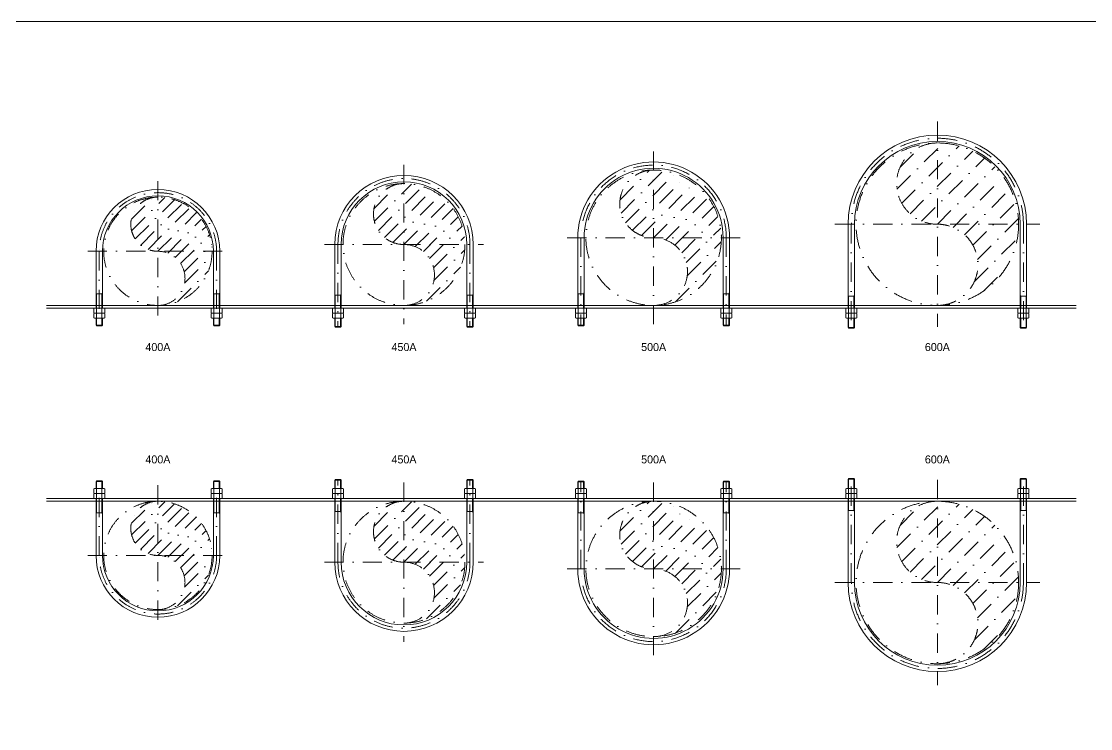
# Model space of a CAD drawing. Extents: x 0 to 90799, y 0 to 77868.
# Drawn here: x 22320 to 26329, y 9974 to 12628 of the extents above; entities that cross this region are included whole.
import ezdxf
from ezdxf.enums import TextEntityAlignment as Align

# ---------------------------------------------------------------- set-up
doc = ezdxf.new("R2010")
doc.units = 0
doc.header["$LTSCALE"] = 30
doc.header["$MEASUREMENT"] = 0
doc.linetypes.add('DGN Style 4', pattern=[4.8, 2.4, -1.2, 0, -1.2])
for name, color, linetype, lineweight in [('L(c)', 1, 'DGN Style 4', 5), ('L(line)', 7, 'Continuous', 5), ('L(txt)', 2, 'Continuous', 13), ('m_a1', 6, 'Continuous', 5)]:
    doc.layers.add(name, color=color, linetype=linetype, lineweight=lineweight)
doc.styles.add('Style-ENGINEERING', font='ENGINEERING.shx')

# ---------------------------------------------------------------- blocks, each defined once
blk = doc.blocks.new('*U1413')
for p, q in [((-232, 24), (-232, -189.2)), ((-208, 24), (-208, -189.2)), ((208, 24), (208, -189.2)), ((232, 24), (232, -189.2)), ((-230, -136), (-232, -133)), ((-208, -136), (-232, -136)), ((-230, -136), (-230, -189.2)), ((-210, -136), (-208, -133)), ((-210, -136), (-210, -189.2)), ((210, -136), (208, -133)), ((208, -136), (232, -136)), ((210, -136), (210, -189.2)), ((230, -136), (232, -133)), ((230, -136), (230, -189.2)), ((-240.8, -206.7), (-240.8, -190.7)), ((-235.6, -189.2), (-204.4, -189.2)), ((-230.4, -206.7), (-230.4, -190.7)), ((-209.6, -206.7), (-209.6, -190.7)), ((-199.2, -206.7), (-199.2, -190.7)), ((199.2, -206.7), (199.2, -190.7)), ((235.6, -189.2), (204.4, -189.2)), ((209.6, -206.7), (209.6, -190.7)), ((230.4, -206.7), (230.4, -190.7)), ((240.8, -206.7), (240.8, -190.7)), ((-240.8, -225.7), (-240.8, -209.7)), ((-235.6, -208.2), (-204.4, -208.2)), ((-235.6, -208.2), (-204.4, -208.2)), ((-235.6, -227.2), (-204.4, -227.2)), ((-232, -227.2), (-232, -253.5)), ((-230.4, -225.7), (-230.4, -209.7)), ((-230, -227.2), (-230, -256)), ((-210, -227.2), (-210, -256)), ((-209.6, -225.7), (-209.6, -209.7)), ((-208, -227.2), (-208, -253.5)), ((-199.2, -225.7), (-199.2, -209.7)), ((199.2, -225.7), (199.2, -209.7)), ((235.6, -208.2), (204.4, -208.2)), ((235.6, -208.2), (204.4, -208.2)), ((235.6, -227.2), (204.4, -227.2)), ((208, -227.2), (208, -253.5)), ((209.6, -225.7), (209.6, -209.7)), ((210, -227.2), (210, -256)), ((230, -227.2), (230, -256)), ((230.4, -225.7), (230.4, -209.7)), ((232, -227.2), (232, -253.5)), ((240.8, -225.7), (240.8, -209.7)), ((-208, -253.5), (-232, -253.5)), ((-230, -256), (-232, -253.5)), ((-210, -256), (-230, -256)), ((-210, -256), (-208, -253.5)), ((208, -253.5), (232, -253.5)), ((210, -256), (208, -253.5)), ((210, -256), (230, -256)), ((230, -256), (232, -253.5))]:
    blk.add_line(p, q)
for centre, radius, start, end in [((0, 24), 232, 0, 180), ((0, 24), 208, 0, 180), ((-235.6, -199), 9.75, 57.7958, 122.2042), ((-220, -226), 36.7, 73.5736, 106.4264), ((-204.4, -199), 9.75, 57.7958, 122.2042), ((204.4, -199), 9.75, 57.7958, 122.2042), ((220, -226), 36.7, 73.5736, 106.4264), ((235.6, -199), 9.75, 57.7958, 122.2042), ((-235.6, -198.5), 9.75, 237.7958, 302.2042), ((-235.6, -218), 9.75, 57.7958, 122.2042), ((-235.6, -217.5), 9.75, 237.7958, 302.2042), ((-220, -171.5), 36.7, 253.5736, 286.4264), ((-220, -245), 36.7, 73.5736, 106.4264), ((-220, -190.5), 36.7, 253.5736, 286.4264), ((-204.4, -198.5), 9.75, 237.7958, 302.2042), ((-204.4, -218), 9.75, 57.7958, 122.2042), ((-204.4, -217.5), 9.75, 237.7958, 302.2042), ((204.4, -198.5), 9.75, 237.7958, 302.2042), ((204.4, -218), 9.75, 57.7958, 122.2042), ((204.4, -217.5), 9.75, 237.7958, 302.2042), ((220, -171.5), 36.7, 253.5736, 286.4264), ((220, -245), 36.7, 73.5736, 106.4264), ((220, -190.5), 36.7, 253.5736, 286.4264), ((235.6, -198.5), 9.75, 237.7958, 302.2042), ((235.6, -218), 9.75, 57.7958, 122.2042), ((235.6, -217.5), 9.75, 237.7958, 302.2042)]:
    blk.add_arc(centre, radius, start, end)
blk = doc.blocks.new('*U1412')
at = {"layer": 'L(c)'}
for p, q in [((-220, 24), (-220, -256)), ((220, 24), (220, -256))]:
    blk.add_line(p, q, dxfattribs=at)
blk.add_arc((0, 24), 220, 0, 180, dxfattribs=at)
at = {"layer": 'm_a1'}
blk.add_blockref('*U1413', (0, 0), dxfattribs=at)
blk = doc.blocks.new('*U1415')
for p, q in [((-151.3, 113), (-68.7, 195.5)), ((-149.8, 70.7), (-25.1, 195.4)), ((-136.4, 40.1), (10.8, 187.4)), ((-115.8, 17), (41.8, 174.5)), ((-88.1, 0.8), (68.9, 157.8)), ((-51.2, -6.2), (92.5, 137.5)), ((-14.3, -13.1), (112.7, 113.9)), ((13.3, -29.3), (129.5, 86.8)), ((34, -52.4), (142.3, 55.8)), ((47.3, -83), (150.3, 20)), ((48.9, -125.3), (151.3, -22.8)), ((22.4, -195.5), (138.2, -79.8))]:
    blk.add_line(p, q)
blk = doc.blocks.new('*U1414')
blk.add_circle((0, 0), 203.2)
for centre, start, end in [((0, 101.6), 89.9989, 270.0011), ((0, -101.6), 270.0011, 89.9989)]:
    blk.add_arc(centre, 101.6, start, end)
blk.add_blockref('*U1415', (51.2, 6.2))
blk = doc.blocks.new('*U1411')
at = {"layer": 'L(c)'}
for p, q in [((0, 271.6), (0, -254.8)), ((-263.2, 8.4), (263.2, 8.4))]:
    blk.add_line(p, q, dxfattribs=at)
blk.add_blockref('*U1414', (0, 8.4))
at = {"layer": 'm_a1'}
blk.add_blockref('*U1412', (0, -15.6), dxfattribs=at)
blk = doc.blocks.new('*U1418')
for p, q in [((-259.5, 25.2), (-259.5, -213.4)), ((-235.5, 25.2), (-235.5, -213.4)), ((235.5, 25.2), (235.5, -213.4)), ((259.5, 25.2), (259.5, -213.4)), ((-257.5, -164.8), (-259.5, -161.8)), ((-235.5, -164.8), (-259.5, -164.8)), ((-257.5, -164.8), (-257.5, -213.4)), ((-237.5, -164.8), (-235.5, -161.8)), ((-237.5, -164.8), (-237.5, -213.4)), ((237.5, -164.8), (235.5, -161.8)), ((235.5, -164.8), (259.5, -164.8)), ((237.5, -164.8), (237.5, -213.4)), ((257.5, -164.8), (259.5, -161.8)), ((257.5, -164.8), (257.5, -213.4)), ((-268.3, -230.9), (-268.3, -214.9)), ((-268.3, -249.9), (-268.3, -233.9)), ((-263.1, -213.4), (-231.9, -213.4)), ((-263.1, -232.4), (-231.9, -232.4)), ((-263.1, -232.4), (-231.9, -232.4)), ((-257.9, -230.9), (-257.9, -214.9)), ((-257.9, -249.9), (-257.9, -233.9)), ((-237.1, -230.9), (-237.1, -214.9)), ((-237.1, -249.9), (-237.1, -233.9)), ((-226.7, -230.9), (-226.7, -214.9)), ((-226.7, -249.9), (-226.7, -233.9)), ((226.7, -230.9), (226.7, -214.9)), ((226.7, -249.9), (226.7, -233.9)), ((263.1, -213.4), (231.9, -213.4)), ((263.1, -232.4), (231.9, -232.4)), ((263.1, -232.4), (231.9, -232.4)), ((237.1, -230.9), (237.1, -214.9)), ((237.1, -249.9), (237.1, -233.9)), ((257.9, -230.9), (257.9, -214.9)), ((257.9, -249.9), (257.9, -233.9)), ((268.3, -230.9), (268.3, -214.9)), ((268.3, -249.9), (268.3, -233.9)), ((-263.1, -251.4), (-231.9, -251.4)), ((-259.5, -251.4), (-259.5, -282.3)), ((-257.5, -251.4), (-257.5, -284.8)), ((-237.5, -251.4), (-237.5, -284.8)), ((-235.5, -251.4), (-235.5, -282.3)), ((263.1, -251.4), (231.9, -251.4)), ((235.5, -251.4), (235.5, -282.3)), ((237.5, -251.4), (237.5, -284.8)), ((257.5, -251.4), (257.5, -284.8)), ((259.5, -251.4), (259.5, -282.3)), ((-235.5, -282.3), (-259.5, -282.3)), ((-257.5, -284.8), (-259.5, -282.3)), ((-237.5, -284.8), (-257.5, -284.8)), ((-237.5, -284.8), (-235.5, -282.3)), ((235.5, -282.3), (259.5, -282.3)), ((237.5, -284.8), (235.5, -282.3)), ((237.5, -284.8), (257.5, -284.8)), ((257.5, -284.8), (259.5, -282.3))]:
    blk.add_line(p, q)
for centre, radius, start, end in [((0, 25.2), 259.5, 0, 180), ((0, 25.2), 235.5, 0, 180), ((-263.1, -223.1), 9.75, 57.7958, 122.2042), ((-263.1, -222.6), 9.75, 237.7958, 302.2042), ((-263.1, -242.1), 9.75, 57.7958, 122.2042), ((-247.5, -250.1), 36.7, 73.5736, 106.4264), ((-247.5, -195.6), 36.7, 253.5736, 286.4264), ((-247.5, -269.1), 36.7, 73.5736, 106.4264), ((-231.9, -223.1), 9.75, 57.7958, 122.2042), ((-231.9, -222.6), 9.75, 237.7958, 302.2042), ((-231.9, -242.1), 9.75, 57.7958, 122.2042), ((231.9, -223.1), 9.75, 57.7958, 122.2042), ((231.9, -222.6), 9.75, 237.7958, 302.2042), ((231.9, -242.1), 9.75, 57.7958, 122.2042), ((247.5, -250.1), 36.7, 73.5736, 106.4264), ((247.5, -195.6), 36.7, 253.5736, 286.4264), ((247.5, -269.1), 36.7, 73.5736, 106.4264), ((263.1, -223.1), 9.75, 57.7958, 122.2042), ((263.1, -222.6), 9.75, 237.7958, 302.2042), ((263.1, -242.1), 9.75, 57.7958, 122.2042), ((-263.1, -241.6), 9.75, 237.7958, 302.2042), ((-247.5, -214.6), 36.7, 253.5736, 286.4264), ((-231.9, -241.6), 9.75, 237.7958, 302.2042), ((231.9, -241.6), 9.75, 237.7958, 302.2042), ((247.5, -214.6), 36.7, 253.5736, 286.4264), ((263.1, -241.6), 9.75, 237.7958, 302.2042)]:
    blk.add_arc(centre, radius, start, end)
blk = doc.blocks.new('*U1417')
at = {"layer": 'L(c)'}
for p, q in [((-247.5, 25.2), (-247.5, -284.8)), ((247.5, 25.2), (247.5, -284.8))]:
    blk.add_line(p, q, dxfattribs=at)
blk.add_arc((0, 25.2), 247.5, 0, 180, dxfattribs=at)
at = {"layer": 'm_a1'}
blk.add_blockref('*U1418', (0, 0), dxfattribs=at)
blk = doc.blocks.new('*U1420')
for p, q in [((-170.1, 127.9), (-78.5, 219.5)), ((-168.7, 79.8), (-28.9, 219.6)), ((-153.8, 45.2), (11.7, 210.6)), ((-130.5, 19), (46.7, 196.2)), ((-99.3, 0.6), (77.3, 177.3)), ((-57.7, -7.2), (104, 154.4)), ((-16, -15.1), (126.8, 127.8)), ((15.1, -33.4), (145.7, 97.2)), ((38.4, -59.6), (160.2, 62.1)), ((53.3, -94.2), (169.1, 21.6)), ((54.7, -142.3), (170.1, -27)), ((27, -219.6), (154.7, -91.8))]:
    blk.add_line(p, q)
blk = doc.blocks.new('*U1419')
blk.add_circle((0, 0), 228.6)
for centre, start, end in [((0, 114.3), 89.9989, 270.0011), ((0, -114.3), 270.0011, 89.9989)]:
    blk.add_arc(centre, 114.3, start, end)
blk.add_blockref('*U1420', (57.7, 7.2))
blk = doc.blocks.new('*U1416')
at = {"layer": 'L(c)'}
for p, q in [((0, 304.3), (0, -292.9)), ((-298.6, 5.7), (298.6, 5.7))]:
    blk.add_line(p, q, dxfattribs=at)
blk.add_blockref('*U1419', (0, 5.7))
at = {"layer": 'm_a1'}
blk.add_blockref('*U1417', (0, -19.5), dxfattribs=at)
blk = doc.blocks.new('*U1423')
for p, q in [((-284.5, 22.7), (-284.5, -241.3)), ((-260.5, 22.7), (-260.5, -241.3)), ((260.5, 22.7), (260.5, -241.3)), ((284.5, 22.7), (284.5, -241.3)), ((-282.5, -187.3), (-284.5, -184.3)), ((-260.5, -187.3), (-284.5, -187.3)), ((-282.5, -187.3), (-282.5, -241.3)), ((-262.5, -187.3), (-260.5, -184.3)), ((-262.5, -187.3), (-262.5, -241.3)), ((262.5, -187.3), (260.5, -184.3)), ((260.5, -187.3), (284.5, -187.3)), ((262.5, -187.3), (262.5, -241.3)), ((282.5, -187.3), (284.5, -184.3)), ((282.5, -187.3), (282.5, -241.3)), ((-293.3, -258.8), (-293.3, -242.8)), ((-293.3, -277.8), (-293.3, -261.8)), ((-288.1, -241.3), (-256.9, -241.3)), ((-288.1, -260.3), (-256.9, -260.3)), ((-288.1, -260.3), (-256.9, -260.3)), ((-288.1, -279.3), (-256.9, -279.3)), ((-284.5, -279.3), (-284.5, -304.8)), ((-282.9, -258.8), (-282.9, -242.8)), ((-282.9, -277.8), (-282.9, -261.8)), ((-282.5, -279.3), (-282.5, -307.3)), ((-262.5, -279.3), (-262.5, -307.3)), ((-262.1, -258.8), (-262.1, -242.8)), ((-262.1, -277.8), (-262.1, -261.8)), ((-260.5, -279.3), (-260.5, -304.8)), ((-251.7, -258.8), (-251.7, -242.8)), ((-251.7, -277.8), (-251.7, -261.8)), ((251.7, -258.8), (251.7, -242.8)), ((251.7, -277.8), (251.7, -261.8)), ((288.1, -241.3), (256.9, -241.3)), ((288.1, -260.3), (256.9, -260.3)), ((288.1, -260.3), (256.9, -260.3)), ((288.1, -279.3), (256.9, -279.3)), ((260.5, -279.3), (260.5, -304.8)), ((262.1, -258.8), (262.1, -242.8)), ((262.1, -277.8), (262.1, -261.8)), ((262.5, -279.3), (262.5, -307.3)), ((282.5, -279.3), (282.5, -307.3)), ((282.9, -258.8), (282.9, -242.8)), ((282.9, -277.8), (282.9, -261.8)), ((284.5, -279.3), (284.5, -304.8)), ((293.3, -258.8), (293.3, -242.8)), ((293.3, -277.8), (293.3, -261.8)), ((-260.5, -304.8), (-284.5, -304.8)), ((-282.5, -307.3), (-284.5, -304.8)), ((-262.5, -307.3), (-282.5, -307.3)), ((-262.5, -307.3), (-260.5, -304.8)), ((260.5, -304.8), (284.5, -304.8)), ((262.5, -307.3), (260.5, -304.8)), ((262.5, -307.3), (282.5, -307.3)), ((282.5, -307.3), (284.5, -304.8))]:
    blk.add_line(p, q)
for centre, radius, start, end in [((0, 22.7), 284.5, 359.9984, 180), ((0, 22.7), 260.5, 359.9984, 180), ((-288.1, -251), 9.75, 57.7958, 122.2042), ((-288.1, -250.5), 9.75, 237.7958, 302.2042), ((-288.1, -270), 9.75, 57.7958, 122.2042), ((-288.1, -269.5), 9.75, 237.7958, 302.2042), ((-272.5, -278), 36.7, 73.5736, 106.4264), ((-272.5, -223.5), 36.7, 253.5736, 286.4264), ((-272.5, -297), 36.7, 73.5736, 106.4264), ((-272.5, -242.5), 36.7, 253.5736, 286.4264), ((-256.9, -251), 9.75, 57.7958, 122.2042), ((-256.9, -250.5), 9.75, 237.7958, 302.2042), ((-256.9, -270), 9.75, 57.7958, 122.2042), ((-256.9, -269.5), 9.75, 237.7958, 302.2042), ((256.9, -251), 9.75, 57.7958, 122.2042), ((256.9, -250.5), 9.75, 237.7958, 302.2042), ((256.9, -270), 9.75, 57.7958, 122.2042), ((256.9, -269.5), 9.75, 237.7958, 302.2042), ((272.5, -278), 36.7, 73.5736, 106.4264), ((272.5, -223.5), 36.7, 253.5736, 286.4264), ((272.5, -297), 36.7, 73.5736, 106.4264), ((272.5, -242.5), 36.7, 253.5736, 286.4264), ((288.1, -251), 9.75, 57.7958, 122.2042), ((288.1, -250.5), 9.75, 237.7958, 302.2042), ((288.1, -270), 9.75, 57.7958, 122.2042), ((288.1, -269.5), 9.75, 237.7958, 302.2042)]:
    blk.add_arc(centre, radius, start, end)
blk = doc.blocks.new('*U1422')
at = {"layer": 'L(c)'}
for p, q in [((-272.5, 22.7), (-272.5, -307.3)), ((272.5, 22.7), (272.5, -307.3))]:
    blk.add_line(p, q, dxfattribs=at)
blk.add_arc((0, 22.7), 272.5, 359.9984, 180, dxfattribs=at)
at = {"layer": 'm_a1'}
blk.add_blockref('*U1423', (0, 0), dxfattribs=at)
blk = doc.blocks.new('*U1425')
for p, q in [((-189.8, 136.3), (-79.4, 246.7)), ((-186, 86.4), (-27.3, 245.1)), ((-169, 49.6), (16.1, 234.8)), ((-143.3, 21.6), (53.9, 218.8)), ((-109.1, 2.1), (87, 198.1)), ((-63.8, -6.3), (115.9, 173.3)), ((-18.4, -14.7), (140.7, 144.4)), ((15.8, -34.3), (161.4, 111.3)), ((41.5, -62.3), (177.4, 73.6)), ((58.5, -99), (187.6, 30.1)), ((62.3, -149), (189.8, -21.5)), ((18.3, -246.7), (176.6, -88.4))]:
    blk.add_line(p, q)
blk = doc.blocks.new('*U1424')
blk.add_circle((0, 0), 254)
for centre, start, end in [((0, 127), 89.9989, 270.0011), ((0, -127), 270.0011, 89.9989)]:
    blk.add_arc(centre, 127, start, end)
blk.add_blockref('*U1425', (63.8, 6.3))
blk = doc.blocks.new('*U1421')
at = {"layer": 'L(c)'}
for p, q in [((0, 327), (0, -321)), ((-324, 3), (324, 3))]:
    blk.add_line(p, q, dxfattribs=at)
blk.add_blockref('*U1424', (0, 3))
at = {"layer": 'm_a1'}
blk.add_blockref('*U1422', (0, -19.7), dxfattribs=at)
blk = doc.blocks.new('*U1428')
for p, q in [((-334.5, 27.7), (-334.5, -287.1)), ((-310.5, 27.7), (-310.5, -287.1)), ((310.5, 27.7), (310.5, -287.1)), ((334.5, 27.7), (334.5, -287.1)), ((-332.5, -242.3), (-334.5, -239.3)), ((-312.5, -242.3), (-310.5, -239.3)), ((312.5, -242.3), (310.5, -239.3)), ((332.5, -242.3), (334.5, -239.3)), ((-310.5, -242.3), (-334.5, -242.3)), ((-332.5, -242.3), (-332.5, -287.1)), ((-312.5, -242.3), (-312.5, -287.1)), ((310.5, -242.3), (334.5, -242.3)), ((312.5, -242.3), (312.5, -287.1)), ((332.5, -242.3), (332.5, -287.1)), ((-343.3, -304.6), (-343.3, -288.6)), ((-343.3, -323.6), (-343.3, -307.6)), ((-338.1, -287.1), (-306.9, -287.1)), ((-338.1, -306.1), (-306.9, -306.1)), ((-338.1, -306.1), (-306.9, -306.1)), ((-332.9, -304.6), (-332.9, -288.6)), ((-332.9, -323.6), (-332.9, -307.6)), ((-312.1, -304.6), (-312.1, -288.6)), ((-312.1, -323.6), (-312.1, -307.6)), ((-301.7, -304.6), (-301.7, -288.6)), ((-301.7, -323.6), (-301.7, -307.6)), ((301.7, -304.6), (301.7, -288.6)), ((301.7, -323.6), (301.7, -307.6)), ((338.1, -287.1), (306.9, -287.1)), ((338.1, -306.1), (306.9, -306.1)), ((338.1, -306.1), (306.9, -306.1)), ((312.1, -304.6), (312.1, -288.6)), ((312.1, -323.6), (312.1, -307.6)), ((332.9, -304.6), (332.9, -288.6)), ((332.9, -323.6), (332.9, -307.6)), ((343.3, -304.6), (343.3, -288.6)), ((343.3, -323.6), (343.3, -307.6)), ((-338.1, -325.1), (-306.9, -325.1)), ((-334.5, -325.1), (-334.5, -359.8)), ((-310.5, -359.8), (-334.5, -359.8)), ((-332.5, -362.3), (-334.5, -359.8)), ((-332.5, -325.1), (-332.5, -362.3)), ((-312.5, -325.1), (-312.5, -362.3)), ((-312.5, -362.3), (-310.5, -359.8)), ((-310.5, -325.1), (-310.5, -359.8)), ((338.1, -325.1), (306.9, -325.1)), ((310.5, -325.1), (310.5, -359.8)), ((310.5, -359.8), (334.5, -359.8)), ((312.5, -362.3), (310.5, -359.8)), ((312.5, -325.1), (312.5, -362.3)), ((332.5, -325.1), (332.5, -362.3)), ((332.5, -362.3), (334.5, -359.8)), ((334.5, -325.1), (334.5, -359.8)), ((-312.5, -362.3), (-332.5, -362.3)), ((312.5, -362.3), (332.5, -362.3))]:
    blk.add_line(p, q)
for centre, radius, start, end in [((0, 27.7), 334.5, 0, 180), ((0, 27.7), 310.5, 0, 180), ((-338.1, -296.8), 9.75, 57.7958, 122.2042), ((-338.1, -296.3), 9.75, 237.7958, 302.2042), ((-338.1, -315.8), 9.75, 57.7958, 122.2042), ((-322.5, -323.8), 36.7, 73.5736, 106.4264), ((-322.5, -269.3), 36.7, 253.5736, 286.4264), ((-322.5, -342.8), 36.7, 73.5736, 106.4264), ((-306.9, -296.8), 9.75, 57.7958, 122.2042), ((-306.9, -296.3), 9.75, 237.7958, 302.2042), ((-306.9, -315.8), 9.75, 57.7958, 122.2042), ((306.9, -296.8), 9.75, 57.7958, 122.2042), ((306.9, -296.3), 9.75, 237.7958, 302.2042), ((306.9, -315.8), 9.75, 57.7958, 122.2042), ((322.5, -323.8), 36.7, 73.5736, 106.4264), ((322.5, -269.3), 36.7, 253.5736, 286.4264), ((322.5, -342.8), 36.7, 73.5736, 106.4264), ((338.1, -296.8), 9.75, 57.7958, 122.2042), ((338.1, -296.3), 9.75, 237.7958, 302.2042), ((338.1, -315.8), 9.75, 57.7958, 122.2042), ((-338.1, -315.3), 9.75, 237.7958, 302.2042), ((-322.5, -288.3), 36.7, 253.5736, 286.4264), ((-306.9, -315.3), 9.75, 237.7958, 302.2042), ((306.9, -315.3), 9.75, 237.7958, 302.2042), ((322.5, -288.3), 36.7, 253.5736, 286.4264), ((338.1, -315.3), 9.75, 237.7958, 302.2042)]:
    blk.add_arc(centre, radius, start, end)
blk = doc.blocks.new('*U1427')
at = {"layer": 'L(c)'}
for p, q in [((-322.5, 27.7), (-322.5, -362.3)), ((322.5, 27.7), (322.5, -362.3))]:
    blk.add_line(p, q, dxfattribs=at)
blk.add_arc((0, 27.7), 322.5, 0, 180, dxfattribs=at)
at = {"layer": 'm_a1'}
blk.add_blockref('*U1428', (0, 0), dxfattribs=at)
blk = doc.blocks.new('*U1430')
for p, q in [((-227.7, 104.7), (-55.2, 277.1)), ((-216.2, 186.8), (-138, 265)), ((-210, 51.6), (5.2, 266.8)), ((-178.7, 12.2), (56.5, 247.4)), ((-135.4, -15.2), (100.9, 221)), ((-76.4, -26.9), (139.1, 188.6)), ((-17.6, -38.8), (171.6, 150.3)), ((25.7, -66.3), (197.9, 106)), ((56.9, -105.7), (217.3, 54.6)), ((74.5, -158.9), (227.7, -5.7)), ((62.6, -241.5), (223.7, -80.4)), ((97.6, -277.1), (173.8, -200.9))]:
    blk.add_line(p, q)
blk = doc.blocks.new('*U1429')
blk.add_circle((0, 0), 304.8)
for centre, start, end in [((-0.3, 152.4), 89.8883, 270.1117), ((-0.2, -152.4), 270.0573, 89.9427)]:
    blk.add_arc(centre, 152.4, start, end)
blk.add_blockref('*U1430', (76.4, 26.9))
blk = doc.blocks.new('*U1426')
at = {"layer": 'L(c)'}
for p, q in [((0, 387.4), (0, -382.2)), ((-384.8, 2.6), (384.8, 2.6))]:
    blk.add_line(p, q, dxfattribs=at)
blk.add_blockref('*U1429', (0, 2.6))
at = {"layer": 'm_a1'}
blk.add_blockref('*U1427', (0, -25.1), dxfattribs=at)
blk = doc.blocks.new('*U1433')
for p, q in [((-334.5, 27.7), (-334.5, -287.1)), ((-310.5, 27.7), (-310.5, -287.1)), ((310.5, 27.7), (310.5, -287.1)), ((334.5, 27.7), (334.5, -287.1)), ((-332.5, -242.3), (-334.5, -239.3)), ((-312.5, -242.3), (-310.5, -239.3)), ((312.5, -242.3), (310.5, -239.3)), ((332.5, -242.3), (334.5, -239.3)), ((-310.5, -242.3), (-334.5, -242.3)), ((-332.5, -242.3), (-332.5, -287.1)), ((-312.5, -242.3), (-312.5, -287.1)), ((310.5, -242.3), (334.5, -242.3)), ((312.5, -242.3), (312.5, -287.1)), ((332.5, -242.3), (332.5, -287.1)), ((-343.3, -304.6), (-343.3, -288.6)), ((-343.3, -323.6), (-343.3, -307.6)), ((-338.1, -287.1), (-306.9, -287.1)), ((-338.1, -306.1), (-306.9, -306.1)), ((-338.1, -306.1), (-306.9, -306.1)), ((-332.9, -304.6), (-332.9, -288.6)), ((-332.9, -323.6), (-332.9, -307.6)), ((-312.1, -304.6), (-312.1, -288.6)), ((-312.1, -323.6), (-312.1, -307.6)), ((-301.7, -304.6), (-301.7, -288.6)), ((-301.7, -323.6), (-301.7, -307.6)), ((301.7, -304.6), (301.7, -288.6)), ((301.7, -323.6), (301.7, -307.6)), ((338.1, -287.1), (306.9, -287.1)), ((338.1, -306.1), (306.9, -306.1)), ((338.1, -306.1), (306.9, -306.1)), ((312.1, -304.6), (312.1, -288.6)), ((312.1, -323.6), (312.1, -307.6)), ((332.9, -304.6), (332.9, -288.6)), ((332.9, -323.6), (332.9, -307.6)), ((343.3, -304.6), (343.3, -288.6)), ((343.3, -323.6), (343.3, -307.6)), ((-338.1, -325.1), (-306.9, -325.1)), ((-334.5, -325.1), (-334.5, -359.8)), ((-310.5, -359.8), (-334.5, -359.8)), ((-332.5, -362.3), (-334.5, -359.8)), ((-332.5, -325.1), (-332.5, -362.3)), ((-312.5, -325.1), (-312.5, -362.3)), ((-312.5, -362.3), (-310.5, -359.8)), ((-310.5, -325.1), (-310.5, -359.8)), ((338.1, -325.1), (306.9, -325.1)), ((310.5, -325.1), (310.5, -359.8)), ((310.5, -359.8), (334.5, -359.8)), ((312.5, -362.3), (310.5, -359.8)), ((312.5, -325.1), (312.5, -362.3)), ((332.5, -325.1), (332.5, -362.3)), ((332.5, -362.3), (334.5, -359.8)), ((334.5, -325.1), (334.5, -359.8)), ((-312.5, -362.3), (-332.5, -362.3)), ((312.5, -362.3), (332.5, -362.3))]:
    blk.add_line(p, q)
for centre, radius, start, end in [((0, 27.7), 334.5, 0, 180), ((0, 27.7), 310.5, 0, 180), ((-338.1, -296.8), 9.75, 57.7958, 122.2042), ((-338.1, -296.3), 9.75, 237.7958, 302.2042), ((-338.1, -315.8), 9.75, 57.7958, 122.2042), ((-322.5, -323.8), 36.7, 73.5736, 106.4264), ((-322.5, -269.3), 36.7, 253.5736, 286.4264), ((-322.5, -342.8), 36.7, 73.5736, 106.4264), ((-306.9, -296.8), 9.75, 57.7958, 122.2042), ((-306.9, -296.3), 9.75, 237.7958, 302.2042), ((-306.9, -315.8), 9.75, 57.7958, 122.2042), ((306.9, -296.8), 9.75, 57.7958, 122.2042), ((306.9, -296.3), 9.75, 237.7958, 302.2042), ((306.9, -315.8), 9.75, 57.7958, 122.2042), ((322.5, -323.8), 36.7, 73.5736, 106.4264), ((322.5, -269.3), 36.7, 253.5736, 286.4264), ((322.5, -342.8), 36.7, 73.5736, 106.4264), ((338.1, -296.8), 9.75, 57.7958, 122.2042), ((338.1, -296.3), 9.75, 237.7958, 302.2042), ((338.1, -315.8), 9.75, 57.7958, 122.2042), ((-338.1, -315.3), 9.75, 237.7958, 302.2042), ((-322.5, -288.3), 36.7, 253.5736, 286.4264), ((-306.9, -315.3), 9.75, 237.7958, 302.2042), ((306.9, -315.3), 9.75, 237.7958, 302.2042), ((322.5, -288.3), 36.7, 253.5736, 286.4264), ((338.1, -315.3), 9.75, 237.7958, 302.2042)]:
    blk.add_arc(centre, radius, start, end)
blk = doc.blocks.new('*U1432')
at = {"layer": 'L(c)'}
for p, q in [((-322.5, 27.7), (-322.5, -362.3)), ((322.5, 27.7), (322.5, -362.3))]:
    blk.add_line(p, q, dxfattribs=at)
blk.add_arc((0, 27.7), 322.5, 0, 180, dxfattribs=at)
at = {"layer": 'm_a1'}
blk.add_blockref('*U1433', (0, 0), dxfattribs=at)
blk = doc.blocks.new('*U1435')
for p, q in [((-227.7, 104.7), (-55.2, 277.1)), ((-216.2, 186.8), (-138, 265)), ((-210, 51.6), (5.2, 266.8)), ((-178.7, 12.2), (56.5, 247.4)), ((-135.4, -15.2), (100.9, 221)), ((-76.4, -26.9), (139.1, 188.6)), ((-17.6, -38.8), (171.6, 150.3)), ((25.7, -66.3), (197.9, 106)), ((56.9, -105.7), (217.3, 54.6)), ((74.5, -158.9), (227.7, -5.7)), ((62.6, -241.5), (223.7, -80.4)), ((97.6, -277.1), (173.8, -200.9))]:
    blk.add_line(p, q)
blk = doc.blocks.new('*U1434')
blk.add_circle((0, 0), 304.8)
for centre, start, end in [((-0.3, 152.4), 89.8883, 270.1117), ((-0.2, -152.4), 270.0573, 89.9427)]:
    blk.add_arc(centre, 152.4, start, end)
blk.add_blockref('*U1435', (76.4, 26.9))
blk = doc.blocks.new('*U1431')
at = {"layer": 'L(c)'}
for p, q in [((0, 382.2), (0, -387.4)), ((-384.8, -2.6), (384.8, -2.6))]:
    blk.add_line(p, q, dxfattribs=at)
blk.add_blockref('*U1434', (0, -2.6))
at = {"layer": 'm_a1', "extrusion": (0, 0, -1), "rotation": 180}
blk.add_blockref('*U1432', (0, 25.1), dxfattribs=at)
blk = doc.blocks.new('*U1438')
for p, q in [((-284.5, 22.7), (-284.5, -241.3)), ((-260.5, 22.7), (-260.5, -241.3)), ((260.5, 22.7), (260.5, -241.3)), ((284.5, 22.7), (284.5, -241.3)), ((-282.5, -187.3), (-284.5, -184.3)), ((-260.5, -187.3), (-284.5, -187.3)), ((-282.5, -187.3), (-282.5, -241.3)), ((-262.5, -187.3), (-260.5, -184.3)), ((-262.5, -187.3), (-262.5, -241.3)), ((262.5, -187.3), (260.5, -184.3)), ((260.5, -187.3), (284.5, -187.3)), ((262.5, -187.3), (262.5, -241.3)), ((282.5, -187.3), (284.5, -184.3)), ((282.5, -187.3), (282.5, -241.3)), ((-293.3, -258.8), (-293.3, -242.8)), ((-293.3, -277.8), (-293.3, -261.8)), ((-288.1, -241.3), (-256.9, -241.3)), ((-288.1, -260.3), (-256.9, -260.3)), ((-288.1, -260.3), (-256.9, -260.3)), ((-288.1, -279.3), (-256.9, -279.3)), ((-284.5, -279.3), (-284.5, -304.8)), ((-282.9, -258.8), (-282.9, -242.8)), ((-282.9, -277.8), (-282.9, -261.8)), ((-282.5, -279.3), (-282.5, -307.3)), ((-262.5, -279.3), (-262.5, -307.3)), ((-262.1, -258.8), (-262.1, -242.8)), ((-262.1, -277.8), (-262.1, -261.8)), ((-260.5, -279.3), (-260.5, -304.8)), ((-251.7, -258.8), (-251.7, -242.8)), ((-251.7, -277.8), (-251.7, -261.8)), ((251.7, -258.8), (251.7, -242.8)), ((251.7, -277.8), (251.7, -261.8)), ((288.1, -241.3), (256.9, -241.3)), ((288.1, -260.3), (256.9, -260.3)), ((288.1, -260.3), (256.9, -260.3)), ((288.1, -279.3), (256.9, -279.3)), ((260.5, -279.3), (260.5, -304.8)), ((262.1, -258.8), (262.1, -242.8)), ((262.1, -277.8), (262.1, -261.8)), ((262.5, -279.3), (262.5, -307.3)), ((282.5, -279.3), (282.5, -307.3)), ((282.9, -258.8), (282.9, -242.8)), ((282.9, -277.8), (282.9, -261.8)), ((284.5, -279.3), (284.5, -304.8)), ((293.3, -258.8), (293.3, -242.8)), ((293.3, -277.8), (293.3, -261.8)), ((-260.5, -304.8), (-284.5, -304.8)), ((-282.5, -307.3), (-284.5, -304.8)), ((-262.5, -307.3), (-282.5, -307.3)), ((-262.5, -307.3), (-260.5, -304.8)), ((260.5, -304.8), (284.5, -304.8)), ((262.5, -307.3), (260.5, -304.8)), ((262.5, -307.3), (282.5, -307.3)), ((282.5, -307.3), (284.5, -304.8))]:
    blk.add_line(p, q)
for centre, radius, start, end in [((0, 22.7), 284.5, 359.9984, 180), ((0, 22.7), 260.5, 359.9984, 180), ((-288.1, -251), 9.75, 57.7958, 122.2042), ((-288.1, -250.5), 9.75, 237.7958, 302.2042), ((-288.1, -270), 9.75, 57.7958, 122.2042), ((-288.1, -269.5), 9.75, 237.7958, 302.2042), ((-272.5, -278), 36.7, 73.5736, 106.4264), ((-272.5, -223.5), 36.7, 253.5736, 286.4264), ((-272.5, -297), 36.7, 73.5736, 106.4264), ((-272.5, -242.5), 36.7, 253.5736, 286.4264), ((-256.9, -251), 9.75, 57.7958, 122.2042), ((-256.9, -250.5), 9.75, 237.7958, 302.2042), ((-256.9, -270), 9.75, 57.7958, 122.2042), ((-256.9, -269.5), 9.75, 237.7958, 302.2042), ((256.9, -251), 9.75, 57.7958, 122.2042), ((256.9, -250.5), 9.75, 237.7958, 302.2042), ((256.9, -270), 9.75, 57.7958, 122.2042), ((256.9, -269.5), 9.75, 237.7958, 302.2042), ((272.5, -278), 36.7, 73.5736, 106.4264), ((272.5, -223.5), 36.7, 253.5736, 286.4264), ((272.5, -297), 36.7, 73.5736, 106.4264), ((272.5, -242.5), 36.7, 253.5736, 286.4264), ((288.1, -251), 9.75, 57.7958, 122.2042), ((288.1, -250.5), 9.75, 237.7958, 302.2042), ((288.1, -270), 9.75, 57.7958, 122.2042), ((288.1, -269.5), 9.75, 237.7958, 302.2042)]:
    blk.add_arc(centre, radius, start, end)
blk = doc.blocks.new('*U1437')
at = {"layer": 'L(c)'}
for p, q in [((-272.5, 22.7), (-272.5, -307.3)), ((272.5, 22.7), (272.5, -307.3))]:
    blk.add_line(p, q, dxfattribs=at)
blk.add_arc((0, 22.7), 272.5, 359.9984, 180, dxfattribs=at)
at = {"layer": 'm_a1'}
blk.add_blockref('*U1438', (0, 0), dxfattribs=at)
blk = doc.blocks.new('*U1440')
for p, q in [((-189.8, 136.3), (-79.4, 246.7)), ((-186, 86.4), (-27.3, 245.1)), ((-169, 49.6), (16.1, 234.8)), ((-143.3, 21.6), (53.9, 218.8)), ((-109.1, 2.1), (87, 198.1)), ((-63.8, -6.3), (115.9, 173.3)), ((-18.4, -14.7), (140.7, 144.4)), ((15.8, -34.3), (161.4, 111.3)), ((41.5, -62.3), (177.4, 73.6)), ((58.5, -99), (187.6, 30.1)), ((62.3, -149), (189.8, -21.5)), ((18.3, -246.7), (176.6, -88.4))]:
    blk.add_line(p, q)
blk = doc.blocks.new('*U1439')
blk.add_circle((0, 0), 254)
for centre, start, end in [((0, 127), 89.9989, 270.0011), ((0, -127), 270.0011, 89.9989)]:
    blk.add_arc(centre, 127, start, end)
blk.add_blockref('*U1440', (63.8, 6.3))
blk = doc.blocks.new('*U1436')
at = {"layer": 'L(c)'}
for p, q in [((0, 321), (0, -327)), ((-324, -3), (324, -3))]:
    blk.add_line(p, q, dxfattribs=at)
blk.add_blockref('*U1439', (0, -3))
at = {"layer": 'm_a1', "extrusion": (0, 0, -1), "rotation": 180}
blk.add_blockref('*U1437', (0, 19.7), dxfattribs=at)
blk = doc.blocks.new('*U1443')
for p, q in [((-259.5, 25.2), (-259.5, -213.4)), ((-235.5, 25.2), (-235.5, -213.4)), ((235.5, 25.2), (235.5, -213.4)), ((259.5, 25.2), (259.5, -213.4)), ((-257.5, -164.8), (-259.5, -161.8)), ((-235.5, -164.8), (-259.5, -164.8)), ((-257.5, -164.8), (-257.5, -213.4)), ((-237.5, -164.8), (-235.5, -161.8)), ((-237.5, -164.8), (-237.5, -213.4)), ((237.5, -164.8), (235.5, -161.8)), ((235.5, -164.8), (259.5, -164.8)), ((237.5, -164.8), (237.5, -213.4)), ((257.5, -164.8), (259.5, -161.8)), ((257.5, -164.8), (257.5, -213.4)), ((-268.3, -230.9), (-268.3, -214.9)), ((-268.3, -249.9), (-268.3, -233.9)), ((-263.1, -213.4), (-231.9, -213.4)), ((-263.1, -232.4), (-231.9, -232.4)), ((-263.1, -232.4), (-231.9, -232.4)), ((-257.9, -230.9), (-257.9, -214.9)), ((-257.9, -249.9), (-257.9, -233.9)), ((-237.1, -230.9), (-237.1, -214.9)), ((-237.1, -249.9), (-237.1, -233.9)), ((-226.7, -230.9), (-226.7, -214.9)), ((-226.7, -249.9), (-226.7, -233.9)), ((226.7, -230.9), (226.7, -214.9)), ((226.7, -249.9), (226.7, -233.9)), ((263.1, -213.4), (231.9, -213.4)), ((263.1, -232.4), (231.9, -232.4)), ((263.1, -232.4), (231.9, -232.4)), ((237.1, -230.9), (237.1, -214.9)), ((237.1, -249.9), (237.1, -233.9)), ((257.9, -230.9), (257.9, -214.9)), ((257.9, -249.9), (257.9, -233.9)), ((268.3, -230.9), (268.3, -214.9)), ((268.3, -249.9), (268.3, -233.9)), ((-263.1, -251.4), (-231.9, -251.4)), ((-259.5, -251.4), (-259.5, -282.3)), ((-257.5, -251.4), (-257.5, -284.8)), ((-237.5, -251.4), (-237.5, -284.8)), ((-235.5, -251.4), (-235.5, -282.3)), ((263.1, -251.4), (231.9, -251.4)), ((235.5, -251.4), (235.5, -282.3)), ((237.5, -251.4), (237.5, -284.8)), ((257.5, -251.4), (257.5, -284.8)), ((259.5, -251.4), (259.5, -282.3)), ((-235.5, -282.3), (-259.5, -282.3)), ((-257.5, -284.8), (-259.5, -282.3)), ((-237.5, -284.8), (-257.5, -284.8)), ((-237.5, -284.8), (-235.5, -282.3)), ((235.5, -282.3), (259.5, -282.3)), ((237.5, -284.8), (235.5, -282.3)), ((237.5, -284.8), (257.5, -284.8)), ((257.5, -284.8), (259.5, -282.3))]:
    blk.add_line(p, q)
for centre, radius, start, end in [((0, 25.2), 259.5, 0, 180), ((0, 25.2), 235.5, 0, 180), ((-263.1, -223.1), 9.75, 57.7958, 122.2042), ((-263.1, -222.6), 9.75, 237.7958, 302.2042), ((-263.1, -242.1), 9.75, 57.7958, 122.2042), ((-247.5, -250.1), 36.7, 73.5736, 106.4264), ((-247.5, -195.6), 36.7, 253.5736, 286.4264), ((-247.5, -269.1), 36.7, 73.5736, 106.4264), ((-231.9, -223.1), 9.75, 57.7958, 122.2042), ((-231.9, -222.6), 9.75, 237.7958, 302.2042), ((-231.9, -242.1), 9.75, 57.7958, 122.2042), ((231.9, -223.1), 9.75, 57.7958, 122.2042), ((231.9, -222.6), 9.75, 237.7958, 302.2042), ((231.9, -242.1), 9.75, 57.7958, 122.2042), ((247.5, -250.1), 36.7, 73.5736, 106.4264), ((247.5, -195.6), 36.7, 253.5736, 286.4264), ((247.5, -269.1), 36.7, 73.5736, 106.4264), ((263.1, -223.1), 9.75, 57.7958, 122.2042), ((263.1, -222.6), 9.75, 237.7958, 302.2042), ((263.1, -242.1), 9.75, 57.7958, 122.2042), ((-263.1, -241.6), 9.75, 237.7958, 302.2042), ((-247.5, -214.6), 36.7, 253.5736, 286.4264), ((-231.9, -241.6), 9.75, 237.7958, 302.2042), ((231.9, -241.6), 9.75, 237.7958, 302.2042), ((247.5, -214.6), 36.7, 253.5736, 286.4264), ((263.1, -241.6), 9.75, 237.7958, 302.2042)]:
    blk.add_arc(centre, radius, start, end)
blk = doc.blocks.new('*U1442')
at = {"layer": 'L(c)'}
for p, q in [((-247.5, 25.2), (-247.5, -284.8)), ((247.5, 25.2), (247.5, -284.8))]:
    blk.add_line(p, q, dxfattribs=at)
blk.add_arc((0, 25.2), 247.5, 0, 180, dxfattribs=at)
at = {"layer": 'm_a1'}
blk.add_blockref('*U1443', (0, 0), dxfattribs=at)
blk = doc.blocks.new('*U1445')
for p, q in [((-170.1, 127.9), (-78.5, 219.5)), ((-168.7, 79.8), (-28.9, 219.6)), ((-153.8, 45.2), (11.7, 210.6)), ((-130.5, 19), (46.7, 196.2)), ((-99.3, 0.6), (77.3, 177.3)), ((-57.7, -7.2), (104, 154.4)), ((-16, -15.1), (126.8, 127.8)), ((15.1, -33.4), (145.7, 97.2)), ((38.4, -59.6), (160.2, 62.1)), ((53.3, -94.2), (169.1, 21.6)), ((54.7, -142.3), (170.1, -27)), ((27, -219.6), (154.7, -91.8))]:
    blk.add_line(p, q)
blk = doc.blocks.new('*U1444')
blk.add_circle((0, 0), 228.6)
for centre, start, end in [((0, 114.3), 89.9989, 270.0011), ((0, -114.3), 270.0011, 89.9989)]:
    blk.add_arc(centre, 114.3, start, end)
blk.add_blockref('*U1445', (57.7, 7.2))
blk = doc.blocks.new('*U1441')
at = {"layer": 'L(c)'}
for p, q in [((0, 292.9), (0, -304.3)), ((-298.6, -5.7), (298.6, -5.7))]:
    blk.add_line(p, q, dxfattribs=at)
blk.add_blockref('*U1444', (0, -5.7))
at = {"layer": 'm_a1', "extrusion": (0, 0, -1), "rotation": 180}
blk.add_blockref('*U1442', (0, 19.5), dxfattribs=at)
blk = doc.blocks.new('*U1448')
for p, q in [((-232, 24), (-232, -189.2)), ((-208, 24), (-208, -189.2)), ((208, 24), (208, -189.2)), ((232, 24), (232, -189.2)), ((-230, -136), (-232, -133)), ((-208, -136), (-232, -136)), ((-230, -136), (-230, -189.2)), ((-210, -136), (-208, -133)), ((-210, -136), (-210, -189.2)), ((210, -136), (208, -133)), ((208, -136), (232, -136)), ((210, -136), (210, -189.2)), ((230, -136), (232, -133)), ((230, -136), (230, -189.2)), ((-240.8, -206.7), (-240.8, -190.7)), ((-235.6, -189.2), (-204.4, -189.2)), ((-230.4, -206.7), (-230.4, -190.7)), ((-209.6, -206.7), (-209.6, -190.7)), ((-199.2, -206.7), (-199.2, -190.7)), ((199.2, -206.7), (199.2, -190.7)), ((235.6, -189.2), (204.4, -189.2)), ((209.6, -206.7), (209.6, -190.7)), ((230.4, -206.7), (230.4, -190.7)), ((240.8, -206.7), (240.8, -190.7)), ((-240.8, -225.7), (-240.8, -209.7)), ((-235.6, -208.2), (-204.4, -208.2)), ((-235.6, -208.2), (-204.4, -208.2)), ((-235.6, -227.2), (-204.4, -227.2)), ((-232, -227.2), (-232, -253.5)), ((-230.4, -225.7), (-230.4, -209.7)), ((-230, -227.2), (-230, -256)), ((-210, -227.2), (-210, -256)), ((-209.6, -225.7), (-209.6, -209.7)), ((-208, -227.2), (-208, -253.5)), ((-199.2, -225.7), (-199.2, -209.7)), ((199.2, -225.7), (199.2, -209.7)), ((235.6, -208.2), (204.4, -208.2)), ((235.6, -208.2), (204.4, -208.2)), ((235.6, -227.2), (204.4, -227.2)), ((208, -227.2), (208, -253.5)), ((209.6, -225.7), (209.6, -209.7)), ((210, -227.2), (210, -256)), ((230, -227.2), (230, -256)), ((230.4, -225.7), (230.4, -209.7)), ((232, -227.2), (232, -253.5)), ((240.8, -225.7), (240.8, -209.7)), ((-208, -253.5), (-232, -253.5)), ((-230, -256), (-232, -253.5)), ((-210, -256), (-230, -256)), ((-210, -256), (-208, -253.5)), ((208, -253.5), (232, -253.5)), ((210, -256), (208, -253.5)), ((210, -256), (230, -256)), ((230, -256), (232, -253.5))]:
    blk.add_line(p, q)
for centre, radius, start, end in [((0, 24), 232, 0, 180), ((0, 24), 208, 0, 180), ((-235.6, -199), 9.75, 57.7958, 122.2042), ((-220, -226), 36.7, 73.5736, 106.4264), ((-204.4, -199), 9.75, 57.7958, 122.2042), ((204.4, -199), 9.75, 57.7958, 122.2042), ((220, -226), 36.7, 73.5736, 106.4264), ((235.6, -199), 9.75, 57.7958, 122.2042), ((-235.6, -198.5), 9.75, 237.7958, 302.2042), ((-235.6, -218), 9.75, 57.7958, 122.2042), ((-235.6, -217.5), 9.75, 237.7958, 302.2042), ((-220, -171.5), 36.7, 253.5736, 286.4264), ((-220, -245), 36.7, 73.5736, 106.4264), ((-220, -190.5), 36.7, 253.5736, 286.4264), ((-204.4, -198.5), 9.75, 237.7958, 302.2042), ((-204.4, -218), 9.75, 57.7958, 122.2042), ((-204.4, -217.5), 9.75, 237.7958, 302.2042), ((204.4, -198.5), 9.75, 237.7958, 302.2042), ((204.4, -218), 9.75, 57.7958, 122.2042), ((204.4, -217.5), 9.75, 237.7958, 302.2042), ((220, -171.5), 36.7, 253.5736, 286.4264), ((220, -245), 36.7, 73.5736, 106.4264), ((220, -190.5), 36.7, 253.5736, 286.4264), ((235.6, -198.5), 9.75, 237.7958, 302.2042), ((235.6, -218), 9.75, 57.7958, 122.2042), ((235.6, -217.5), 9.75, 237.7958, 302.2042)]:
    blk.add_arc(centre, radius, start, end)
blk = doc.blocks.new('*U1447')
at = {"layer": 'L(c)'}
for p, q in [((-220, 24), (-220, -256)), ((220, 24), (220, -256))]:
    blk.add_line(p, q, dxfattribs=at)
blk.add_arc((0, 24), 220, 0, 180, dxfattribs=at)
at = {"layer": 'm_a1'}
blk.add_blockref('*U1448', (0, 0), dxfattribs=at)
blk = doc.blocks.new('*U1450')
for p, q in [((-151.3, 113), (-68.7, 195.5)), ((-149.8, 70.7), (-25.1, 195.4)), ((-136.4, 40.1), (10.8, 187.4)), ((-115.8, 17), (41.8, 174.5)), ((-88.1, 0.8), (68.9, 157.8)), ((-51.2, -6.2), (92.5, 137.5)), ((-14.3, -13.1), (112.7, 113.9)), ((13.3, -29.3), (129.5, 86.8)), ((34, -52.4), (142.3, 55.8)), ((47.3, -83), (150.3, 20)), ((48.9, -125.3), (151.3, -22.8)), ((22.4, -195.5), (138.2, -79.8))]:
    blk.add_line(p, q)
blk = doc.blocks.new('*U1449')
blk.add_circle((0, 0), 203.2)
for centre, start, end in [((0, 101.6), 89.9989, 270.0011), ((0, -101.6), 270.0011, 89.9989)]:
    blk.add_arc(centre, 101.6, start, end)
blk.add_blockref('*U1450', (51.2, 6.2))
blk = doc.blocks.new('*U1446')
at = {"layer": 'L(c)'}
for p, q in [((0, 254.8), (0, -271.6)), ((-263.2, -8.4), (263.2, -8.4))]:
    blk.add_line(p, q, dxfattribs=at)
blk.add_blockref('*U1449', (0, -8.4))
at = {"layer": 'm_a1', "extrusion": (0, 0, -1), "rotation": 180}
blk.add_blockref('*U1447', (0, 15.6), dxfattribs=at)

msp = doc.modelspace()

# ---------------------------------------------------------------- linework, layer by layer
at = {"layer": 'L(line)', "flags": 128}
msp.add_lwpolyline([(26695.3, 12628.1), (17871.4, 12628.1), (17871.4, 7320.8), (26695.3, 7320.8)], close=True, dxfattribs=at)
at = {"layer": 'L(txt)'}
for p, q in [((22414.3, 11562.3), (26274.2, 11562.3)), ((22414.3, 11552.3), (26274.2, 11552.3)), ((22414.3, 10837.6), (26274.2, 10837.6)), ((22414.3, 10827.6), (26274.2, 10827.6))]:
    msp.add_line(p, q, dxfattribs=at)

# ---------------------------------------------------------------- block references
at = {"layer": 'L(c)'}
for name, p in [('*U1426', (25753.9, 11864.5)), ('*U1421', (24690.2, 11813.3)), ('*U1416', (23754.2, 11785.2)), ('*U1411', (22831.6, 11757.1)), ('*U1446', (22831.6, 10632.8)), ('*U1441', (23754.2, 10604.7)), ('*U1431', (25753.9, 10525.4)), ('*U1436', (24690.2, 10576.6))]:
    msp.add_blockref(name, p, dxfattribs=at)

# ---------------------------------------------------------------- texts
at = {"layer": 'L(txt)', "style": 'Style-ENGINEERING'}
for s, p in [('400A', (22831.6, 11406.2)), ('450A', (23754.2, 11406.2)), ('500A', (24690.2, 11406.2)), ('600A', (25753.9, 11406.2)), ('400A', (22831.6, 10984.6)), ('450A', (23754.2, 10984.6)), ('500A', (24690.2, 10984.6)), ('600A', (25753.9, 10984.6))]:
    msp.add_text(s, height=30, dxfattribs=at).set_placement(p, align=Align.MIDDLE_CENTER)

doc.saveas('drawing.dxf')
